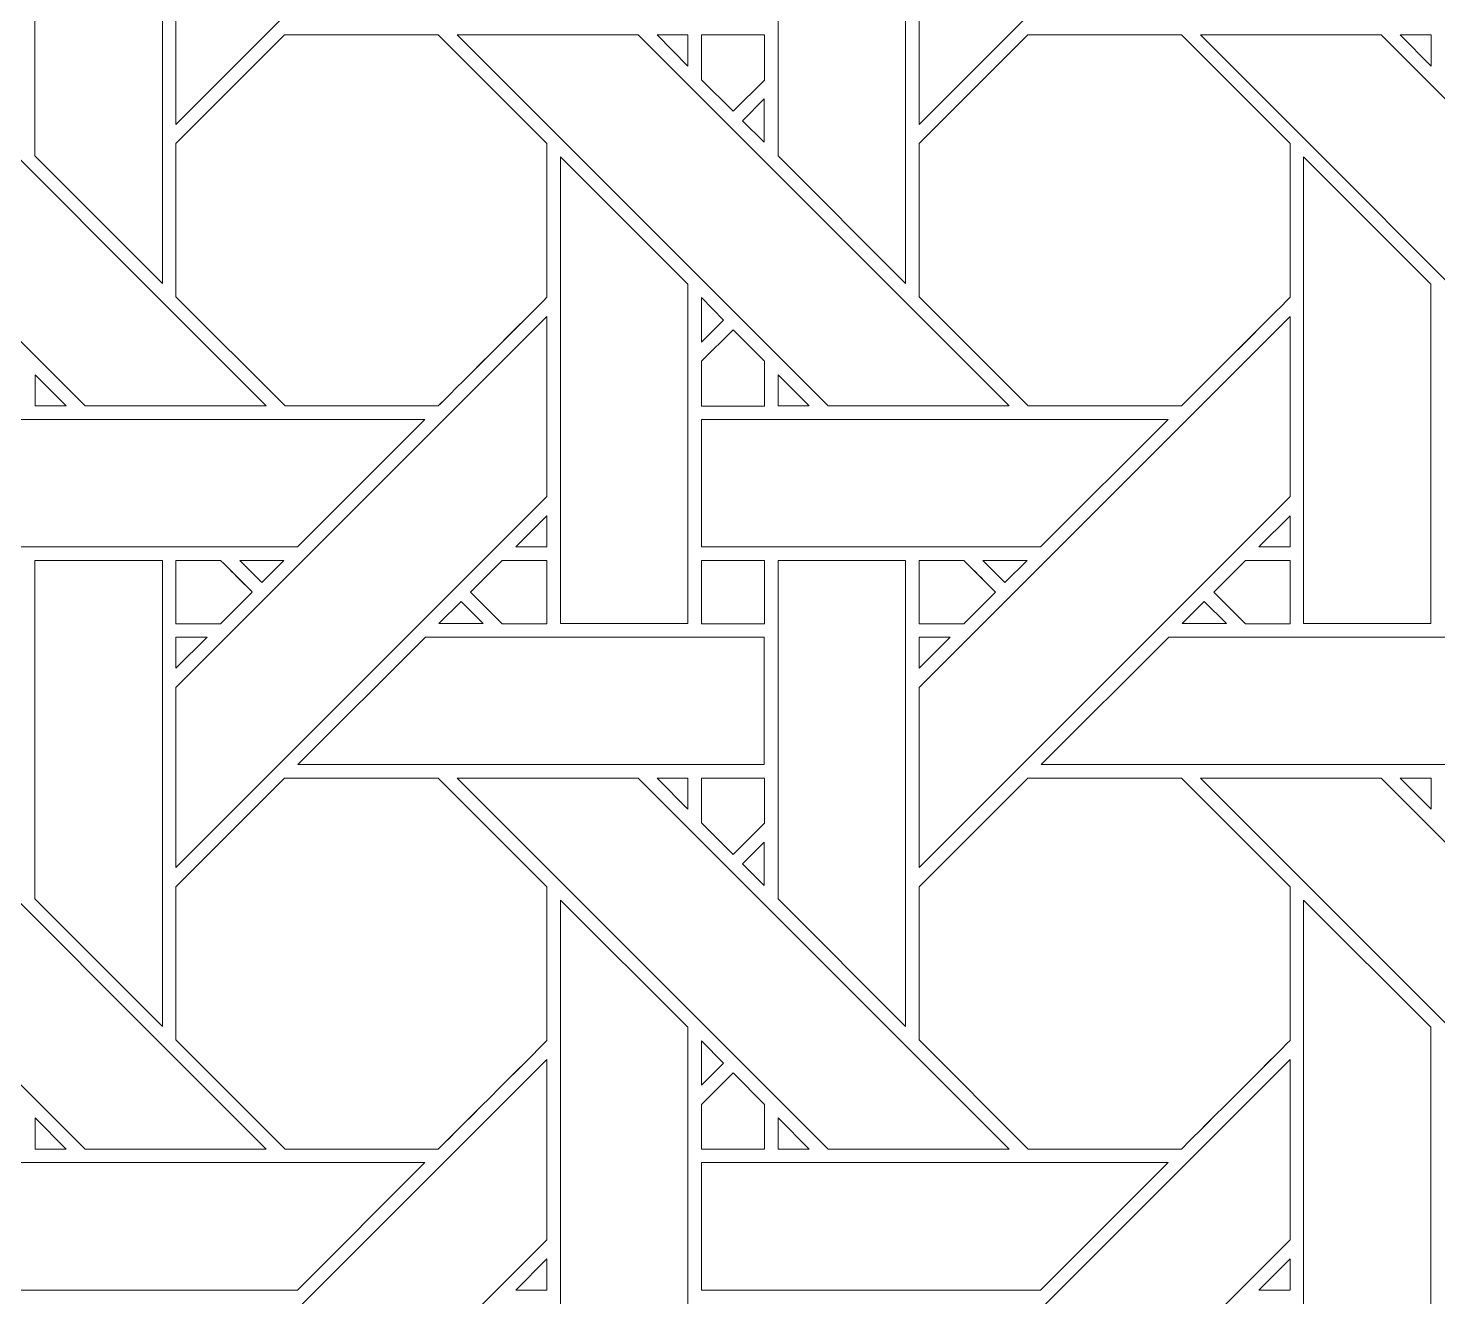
# Model space of a CAD drawing. Header units: inches. Extents: x 4.9 to 19.9, y 3.1 to 15.1.
# Drawn here: x 16.227 to 18.026, y 6.298 to 7.917 of the extents above; entities that cross this region are included whole.
import ezdxf

# ---------------------------------------------------------------- set-up
doc = ezdxf.new("R2010")
doc.units = ezdxf.units.IN
doc.header["$MEASUREMENT"] = 0
doc.layers.add('Design', color=7, linetype='Continuous', lineweight=0)

msp = doc.modelspace()

# ---------------------------------------------------------------- linework, layer by layer
at = {"layer": 'Design'}
for points, knots in [([(4.8829, 15.0948), (4.8829, 15.0948), (4.8829, 3.0948), (4.8829, 3.0948), (4.8829, 3.0948), (19.8829, 3.0948), (19.8829, 3.0948), (19.8829, 3.0948), (19.8829, 15.0948), (19.8829, 15.0948), (19.8829, 15.0948), (4.8829, 15.0948), (4.8829, 15.0948)], [0, 0, 0, 0, 1, 1, 1, 2, 2, 2, 3, 3, 3, 4, 4, 4, 4]), ([(5.4052, 14.5679), (5.4052, 14.5679), (5.4052, 3.6216), (5.4052, 3.6216), (5.4052, 3.6216), (19.3605, 3.6216), (19.3605, 3.6216), (19.3605, 3.6216), (19.3605, 14.5679), (19.3605, 14.5679), (19.3605, 14.5679), (5.4052, 14.5679), (5.4052, 14.5679)], [0, 0, 0, 0, 1, 1, 1, 2, 2, 2, 3, 3, 3, 4, 4, 4, 4]), ([(16.889, 8.2679), (16.889, 8.2679), (16.4153, 7.7943), (16.4153, 7.7943), (16.4153, 7.7943), (16.4153, 8.0244), (16.4153, 8.0244), (16.4153, 8.0244), (16.889, 8.498), (16.889, 8.498), (16.889, 8.498), (16.889, 8.2679), (16.889, 8.2679)], [0, 0, 0, 0, 1, 1, 1, 2, 2, 2, 3, 3, 3, 4, 4, 4, 4]), ([(17.8377, 8.2679), (17.8377, 8.2679), (17.364, 7.7943), (17.364, 7.7943), (17.364, 7.7943), (17.364, 8.0244), (17.364, 8.0244), (17.364, 8.0244), (17.8377, 8.498), (17.8377, 8.498), (17.8377, 8.498), (17.8377, 8.2679), (17.8377, 8.2679)], [0, 0, 0, 0, 1, 1, 1, 2, 2, 2, 3, 3, 3, 4, 4, 4, 4]), ([(16.2352, 7.7543), (16.2352, 7.7543), (16.2352, 8.1865), (16.2352, 8.1865), (16.2352, 8.1865), (16.3982, 8.1865), (16.3982, 8.1865), (16.3982, 8.1865), (16.3982, 7.5914), (16.3982, 7.5914), (16.3982, 7.5914), (16.2352, 7.7543), (16.2352, 7.7543)], [0, 0, 0, 0, 1, 1, 1, 2, 2, 2, 3, 3, 3, 4, 4, 4, 4]), ([(17.184, 7.7543), (17.184, 7.7543), (17.184, 8.1865), (17.184, 8.1865), (17.184, 8.1865), (17.3469, 8.1865), (17.3469, 8.1865), (17.3469, 8.1865), (17.3469, 7.5914), (17.3469, 7.5914), (17.3469, 7.5914), (17.184, 7.7543), (17.184, 7.7543)], [0, 0, 0, 0, 1, 1, 1, 2, 2, 2, 3, 3, 3, 4, 4, 4, 4]), ([(16.2993, 7.435), (16.2993, 7.435), (15.8257, 7.9086), (15.8257, 7.9086), (15.8257, 7.9086), (16.0567, 7.9086), (16.0567, 7.9086), (16.0567, 7.9086), (16.5303, 7.435), (16.5303, 7.435), (16.5303, 7.435), (16.2993, 7.435), (16.2993, 7.435)], [0, 0, 0, 0, 1, 1, 1, 2, 2, 2, 3, 3, 3, 4, 4, 4, 4]), ([(16.554, 7.9086), (16.554, 7.9086), (16.7502, 7.9086), (16.7502, 7.9086), (16.7502, 7.9086), (16.889, 7.7699), (16.889, 7.7699), (16.889, 7.7699), (16.889, 7.5737), (16.889, 7.5737), (16.8712, 7.5557), (16.7593, 7.444), (16.7503, 7.435), (16.7503, 7.435), (16.5546, 7.435), (16.5546, 7.435), (16.5546, 7.435), (16.4153, 7.5742), (16.4153, 7.5742), (16.4153, 7.5742), (16.4153, 7.7699), (16.4153, 7.7699), (16.4153, 7.7699), (16.554, 7.9086), (16.554, 7.9086)], [0, 0, 0, 0, 1, 1, 1, 2, 2, 2, 3, 3, 3, 4, 4, 4, 5, 5, 5, 6, 6, 6, 7, 7, 7, 8, 8, 8, 8]), ([(16.889, 7.5737), (16.8711, 7.5556), (16.7592, 7.4439), (16.7503, 7.435), (16.7503, 7.435), (16.5546, 7.435), (16.5546, 7.435), (16.5546, 7.435), (16.4153, 7.5742), (16.4153, 7.5742), (16.4153, 7.5742), (16.4153, 7.7699), (16.4153, 7.7699), (16.4153, 7.7699), (16.554, 7.9086), (16.554, 7.9086), (16.554, 7.9086), (16.7502, 7.9086), (16.7502, 7.9086), (16.7502, 7.9086), (16.889, 7.7699), (16.889, 7.7699), (16.889, 7.7699), (16.889, 7.5737), (16.889, 7.5737)], [0, 0, 0, 0, 1, 1, 1, 2, 2, 2, 3, 3, 3, 4, 4, 4, 5, 5, 5, 6, 6, 6, 7, 7, 7, 8, 8, 8, 8]), ([(17.248, 7.435), (17.248, 7.435), (16.7745, 7.9086), (16.7745, 7.9086), (16.7745, 7.9086), (17.0054, 7.9086), (17.0054, 7.9086), (17.0054, 7.9086), (17.479, 7.435), (17.479, 7.435), (17.479, 7.435), (17.248, 7.435), (17.248, 7.435)], [0, 0, 0, 0, 1, 1, 1, 2, 2, 2, 3, 3, 3, 4, 4, 4, 4]), ([(17.069, 7.9086), (17.069, 7.9086), (17.069, 7.8688), (17.069, 7.8688), (17.069, 7.8688), (17.0295, 7.9086), (17.0295, 7.9086), (17.0295, 7.9086), (17.069, 7.9086), (17.069, 7.9086)], [0, 0, 0, 0, 1, 1, 1, 2, 2, 2, 3, 3, 3, 3]), ([(17.1665, 7.9086), (17.1665, 7.9086), (17.1665, 7.851), (17.1665, 7.851), (17.1665, 7.851), (17.1265, 7.8111), (17.1265, 7.8111), (17.1265, 7.8111), (17.0862, 7.8514), (17.0862, 7.8514), (17.0862, 7.8514), (17.0862, 7.9086), (17.0862, 7.9086), (17.0862, 7.9086), (17.1665, 7.9086), (17.1665, 7.9086)], [0, 0, 0, 0, 1, 1, 1, 2, 2, 2, 3, 3, 3, 4, 4, 4, 5, 5, 5, 5]), ([(17.1265, 7.8111), (17.1265, 7.8111), (17.0862, 7.8514), (17.0862, 7.8514), (17.0862, 7.8514), (17.0862, 7.9086), (17.0862, 7.9086), (17.0862, 7.9086), (17.1665, 7.9086), (17.1665, 7.9086), (17.1665, 7.9086), (17.1665, 7.851), (17.1665, 7.851), (17.1665, 7.851), (17.1265, 7.8111), (17.1265, 7.8111)], [0, 0, 0, 0, 1, 1, 1, 2, 2, 2, 3, 3, 3, 4, 4, 4, 5, 5, 5, 5]), ([(17.5028, 7.9086), (17.5028, 7.9086), (17.699, 7.9086), (17.699, 7.9086), (17.699, 7.9086), (17.8377, 7.7699), (17.8377, 7.7699), (17.8377, 7.7699), (17.8377, 7.5737), (17.8377, 7.5737), (17.8199, 7.5557), (17.708, 7.444), (17.699, 7.435), (17.699, 7.435), (17.5033, 7.435), (17.5033, 7.435), (17.5033, 7.435), (17.3641, 7.5742), (17.3641, 7.5742), (17.3641, 7.5742), (17.3641, 7.7699), (17.3641, 7.7699), (17.3641, 7.7699), (17.5028, 7.9086), (17.5028, 7.9086)], [0, 0, 0, 0, 1, 1, 1, 2, 2, 2, 3, 3, 3, 4, 4, 4, 5, 5, 5, 6, 6, 6, 7, 7, 7, 8, 8, 8, 8]), ([(17.8377, 7.5737), (17.8198, 7.5556), (17.7079, 7.4439), (17.699, 7.435), (17.699, 7.435), (17.5033, 7.435), (17.5033, 7.435), (17.5033, 7.435), (17.3641, 7.5742), (17.3641, 7.5742), (17.3641, 7.5742), (17.3641, 7.7699), (17.3641, 7.7699), (17.3641, 7.7699), (17.5028, 7.9086), (17.5028, 7.9086), (17.5028, 7.9086), (17.699, 7.9086), (17.699, 7.9086), (17.699, 7.9086), (17.8377, 7.7699), (17.8377, 7.7699), (17.8377, 7.7699), (17.8377, 7.5737), (17.8377, 7.5737)], [0, 0, 0, 0, 1, 1, 1, 2, 2, 2, 3, 3, 3, 4, 4, 4, 5, 5, 5, 6, 6, 6, 7, 7, 7, 8, 8, 8, 8]), ([(18.1967, 7.435), (18.1967, 7.435), (17.7232, 7.9086), (17.7232, 7.9086), (17.7232, 7.9086), (17.9541, 7.9086), (17.9541, 7.9086), (17.9541, 7.9086), (18.4278, 7.435), (18.4278, 7.435), (18.4278, 7.435), (18.1967, 7.435), (18.1967, 7.435)], [0, 0, 0, 0, 1, 1, 1, 2, 2, 2, 3, 3, 3, 4, 4, 4, 4]), ([(18.0177, 7.9086), (18.0177, 7.9086), (18.0177, 7.8688), (18.0177, 7.8688), (18.0177, 7.8688), (17.9783, 7.9086), (17.9783, 7.9086), (17.9783, 7.9086), (18.0177, 7.9086), (18.0177, 7.9086)], [0, 0, 0, 0, 1, 1, 1, 2, 2, 2, 3, 3, 3, 3]), ([(17.1664, 7.8268), (17.1664, 7.8268), (17.1664, 7.7716), (17.1664, 7.7716), (17.1664, 7.7716), (17.1387, 7.799), (17.1387, 7.799), (17.1387, 7.799), (17.1664, 7.8268), (17.1664, 7.8268)], [0, 0, 0, 0, 1, 1, 1, 2, 2, 2, 3, 3, 3, 3]), ([(16.9061, 7.157), (16.9061, 7.157), (16.9061, 7.7528), (16.9061, 7.7528), (16.9061, 7.7528), (17.0689, 7.5906), (17.0689, 7.5906), (17.0689, 7.5906), (17.0689, 7.157), (17.0689, 7.157), (17.0689, 7.157), (16.9061, 7.157), (16.9061, 7.157)], [0, 0, 0, 0, 1, 1, 1, 2, 2, 2, 3, 3, 3, 4, 4, 4, 4]), ([(17.8548, 7.157), (17.8548, 7.157), (17.8548, 7.7528), (17.8548, 7.7528), (17.8548, 7.7528), (18.0176, 7.5906), (18.0176, 7.5906), (18.0176, 7.5906), (18.0176, 7.157), (18.0176, 7.157), (18.0176, 7.157), (17.8548, 7.157), (17.8548, 7.157)], [0, 0, 0, 0, 1, 1, 1, 2, 2, 2, 3, 3, 3, 4, 4, 4, 4]), ([(17.0862, 7.5164), (17.0862, 7.5164), (17.0862, 7.5732), (17.0862, 7.5732), (17.0862, 7.5732), (17.1144, 7.5446), (17.1144, 7.5446), (17.1144, 7.5446), (17.0862, 7.5164), (17.0862, 7.5164)], [0, 0, 0, 0, 1, 1, 1, 2, 2, 2, 3, 3, 3, 3]), ([(16.889, 7.3192), (16.889, 7.3192), (16.4153, 6.8455), (16.4153, 6.8455), (16.4153, 6.8455), (16.4153, 7.0756), (16.4153, 7.0756), (16.4153, 7.0756), (16.889, 7.5492), (16.889, 7.5492), (16.889, 7.5492), (16.889, 7.3192), (16.889, 7.3192)], [0, 0, 0, 0, 1, 1, 1, 2, 2, 2, 3, 3, 3, 4, 4, 4, 4]), ([(17.8377, 7.3192), (17.8377, 7.3192), (17.364, 6.8455), (17.364, 6.8455), (17.364, 6.8455), (17.364, 7.0756), (17.364, 7.0756), (17.364, 7.0756), (17.8377, 7.5492), (17.8377, 7.5492), (17.8377, 7.5492), (17.8377, 7.3192), (17.8377, 7.3192)], [0, 0, 0, 0, 1, 1, 1, 2, 2, 2, 3, 3, 3, 4, 4, 4, 4]), ([(17.0862, 7.4347), (17.0862, 7.4347), (17.0862, 7.492), (17.0862, 7.492), (17.0862, 7.492), (17.1265, 7.5323), (17.1265, 7.5323), (17.1265, 7.5323), (17.1669, 7.492), (17.1669, 7.492), (17.1669, 7.492), (17.1669, 7.4347), (17.1669, 7.4347), (17.1669, 7.4347), (17.0862, 7.4347), (17.0862, 7.4347)], [0, 0, 0, 0, 1, 1, 1, 2, 2, 2, 3, 3, 3, 4, 4, 4, 5, 5, 5, 5]), ([(17.1265, 7.5323), (17.1265, 7.5323), (17.1669, 7.492), (17.1669, 7.492), (17.1669, 7.492), (17.1669, 7.4347), (17.1669, 7.4347), (17.1669, 7.4347), (17.0862, 7.4347), (17.0862, 7.4347), (17.0862, 7.4347), (17.0862, 7.492), (17.0862, 7.492), (17.0862, 7.492), (17.1265, 7.5323), (17.1265, 7.5323)], [0, 0, 0, 0, 1, 1, 1, 2, 2, 2, 3, 3, 3, 4, 4, 4, 5, 5, 5, 5]), ([(16.2354, 7.4349), (16.2354, 7.4349), (16.2354, 7.4747), (16.2354, 7.4747), (16.2354, 7.4747), (16.2751, 7.4349), (16.2751, 7.4349), (16.2751, 7.4349), (16.2354, 7.4349), (16.2354, 7.4349)], [0, 0, 0, 0, 1, 1, 1, 2, 2, 2, 3, 3, 3, 3]), ([(17.1841, 7.4349), (17.1841, 7.4349), (17.1841, 7.4747), (17.1841, 7.4747), (17.1841, 7.4747), (17.2238, 7.4349), (17.2238, 7.4349), (17.2238, 7.4349), (17.1841, 7.4349), (17.1841, 7.4349)], [0, 0, 0, 0, 1, 1, 1, 2, 2, 2, 3, 3, 3, 3]), ([(16.5704, 7.255), (16.5704, 7.255), (16.1375, 7.255), (16.1375, 7.255), (16.1375, 7.255), (16.1375, 7.4177), (16.1375, 7.4177), (16.1375, 7.4177), (16.7332, 7.4177), (16.7332, 7.4177), (16.7332, 7.4177), (16.5704, 7.255), (16.5704, 7.255)], [0, 0, 0, 0, 1, 1, 1, 2, 2, 2, 3, 3, 3, 4, 4, 4, 4]), ([(17.5191, 7.255), (17.5191, 7.255), (17.0862, 7.255), (17.0862, 7.255), (17.0862, 7.255), (17.0862, 7.4177), (17.0862, 7.4177), (17.0862, 7.4177), (17.6819, 7.4177), (17.6819, 7.4177), (17.6819, 7.4177), (17.5191, 7.255), (17.5191, 7.255)], [0, 0, 0, 0, 1, 1, 1, 2, 2, 2, 3, 3, 3, 4, 4, 4, 4]), ([(16.889, 7.2948), (16.889, 7.2948), (16.889, 7.255), (16.889, 7.255), (16.889, 7.255), (16.8492, 7.255), (16.8492, 7.255), (16.8492, 7.255), (16.889, 7.2948), (16.889, 7.2948)], [0, 0, 0, 0, 1, 1, 1, 2, 2, 2, 3, 3, 3, 3]), ([(17.8377, 7.2948), (17.8377, 7.2948), (17.8377, 7.255), (17.8377, 7.255), (17.8377, 7.255), (17.7979, 7.255), (17.7979, 7.255), (17.7979, 7.255), (17.8377, 7.2948), (17.8377, 7.2948)], [0, 0, 0, 0, 1, 1, 1, 2, 2, 2, 3, 3, 3, 3]), ([(16.2352, 6.8055), (16.2352, 6.8055), (16.2352, 7.2377), (16.2352, 7.2377), (16.2352, 7.2377), (16.3982, 7.2377), (16.3982, 7.2377), (16.3982, 7.2377), (16.3982, 6.6426), (16.3982, 6.6426), (16.3982, 6.6426), (16.2352, 6.8055), (16.2352, 6.8055)], [0, 0, 0, 0, 1, 1, 1, 2, 2, 2, 3, 3, 3, 4, 4, 4, 4]), ([(16.4724, 7.2377), (16.4775, 7.2326), (16.5083, 7.2018), (16.5127, 7.1974), (16.5127, 7.1974), (16.4723, 7.1569), (16.4723, 7.1569), (16.4723, 7.1569), (16.4153, 7.1569), (16.4153, 7.1569), (16.4153, 7.1569), (16.4153, 7.2377), (16.4153, 7.2377), (16.4153, 7.2377), (16.4724, 7.2377), (16.4724, 7.2377)], [0, 0, 0, 0, 1, 1, 1, 2, 2, 2, 3, 3, 3, 4, 4, 4, 5, 5, 5, 5]), ([(16.5127, 7.1974), (16.5127, 7.1974), (16.4723, 7.1569), (16.4723, 7.1569), (16.4723, 7.1569), (16.4153, 7.1569), (16.4153, 7.1569), (16.4153, 7.1569), (16.4153, 7.2377), (16.4153, 7.2377), (16.4153, 7.2377), (16.4724, 7.2377), (16.4724, 7.2377), (16.4777, 7.2324), (16.5085, 7.2016), (16.5127, 7.1974)], [0, 0, 0, 0, 1, 1, 1, 2, 2, 2, 3, 3, 3, 4, 4, 4, 5, 5, 5, 5]), ([(16.4967, 7.2377), (16.4967, 7.2377), (16.5532, 7.2377), (16.5532, 7.2377), (16.5532, 7.2377), (16.5249, 7.2096), (16.5249, 7.2096), (16.5249, 7.2096), (16.4967, 7.2377), (16.4967, 7.2377)], [0, 0, 0, 0, 1, 1, 1, 2, 2, 2, 3, 3, 3, 3]), ([(16.889, 7.2377), (16.889, 7.2377), (16.889, 7.1569), (16.889, 7.1569), (16.889, 7.1569), (16.8319, 7.1569), (16.8319, 7.1569), (16.8319, 7.1569), (16.7915, 7.1973), (16.7915, 7.1973), (16.7915, 7.1973), (16.832, 7.2377), (16.832, 7.2377), (16.832, 7.2377), (16.889, 7.2377), (16.889, 7.2377)], [0, 0, 0, 0, 1, 1, 1, 2, 2, 2, 3, 3, 3, 4, 4, 4, 5, 5, 5, 5]), ([(16.889, 7.1569), (16.889, 7.1569), (16.8319, 7.1569), (16.8319, 7.1569), (16.8319, 7.1569), (16.7915, 7.1973), (16.7915, 7.1973), (16.7915, 7.1973), (16.832, 7.2377), (16.832, 7.2377), (16.832, 7.2377), (16.889, 7.2377), (16.889, 7.2377), (16.889, 7.2377), (16.889, 7.1569), (16.889, 7.1569)], [0, 0, 0, 0, 1, 1, 1, 2, 2, 2, 3, 3, 3, 4, 4, 4, 5, 5, 5, 5]), ([(17.1665, 7.1569), (17.1665, 7.1569), (17.0862, 7.1569), (17.0862, 7.1569), (17.0862, 7.1569), (17.0862, 7.2377), (17.0862, 7.2377), (17.0862, 7.2377), (17.1665, 7.2377), (17.1665, 7.2377), (17.1665, 7.2377), (17.1665, 7.1569), (17.1665, 7.1569)], [0, 0, 0, 0, 1, 1, 1, 2, 2, 2, 3, 3, 3, 4, 4, 4, 4]), ([(17.0862, 7.1569), (17.0862, 7.1569), (17.0862, 7.2377), (17.0862, 7.2377), (17.0862, 7.2377), (17.1665, 7.2377), (17.1665, 7.2377), (17.1665, 7.2377), (17.1665, 7.1569), (17.1665, 7.1569), (17.1665, 7.1569), (17.0862, 7.1569), (17.0862, 7.1569)], [0, 0, 0, 0, 1, 1, 1, 2, 2, 2, 3, 3, 3, 4, 4, 4, 4]), ([(17.184, 6.8055), (17.184, 6.8055), (17.184, 7.2377), (17.184, 7.2377), (17.184, 7.2377), (17.3469, 7.2377), (17.3469, 7.2377), (17.3469, 7.2377), (17.3469, 6.6426), (17.3469, 6.6426), (17.3469, 6.6426), (17.184, 6.8055), (17.184, 6.8055)], [0, 0, 0, 0, 1, 1, 1, 2, 2, 2, 3, 3, 3, 4, 4, 4, 4]), ([(17.4211, 7.2377), (17.4263, 7.2326), (17.457, 7.2018), (17.4615, 7.1974), (17.4615, 7.1974), (17.421, 7.1569), (17.421, 7.1569), (17.421, 7.1569), (17.3641, 7.1569), (17.3641, 7.1569), (17.3641, 7.1569), (17.3641, 7.2377), (17.3641, 7.2377), (17.3641, 7.2377), (17.4211, 7.2377), (17.4211, 7.2377)], [0, 0, 0, 0, 1, 1, 1, 2, 2, 2, 3, 3, 3, 4, 4, 4, 5, 5, 5, 5]), ([(17.4468, 7.2121), (17.4468, 7.2121), (17.4615, 7.1974), (17.4615, 7.1974), (17.4615, 7.1974), (17.421, 7.1569), (17.421, 7.1569), (17.421, 7.1569), (17.3641, 7.1569), (17.3641, 7.1569), (17.3641, 7.1569), (17.3641, 7.2377), (17.3641, 7.2377), (17.3641, 7.2377), (17.4211, 7.2377), (17.4211, 7.2377), (17.4267, 7.2322), (17.4371, 7.2217), (17.4468, 7.2121)], [0, 0, 0, 0, 1, 1, 1, 2, 2, 2, 3, 3, 3, 4, 4, 4, 5, 5, 5, 6, 6, 6, 6]), ([(17.4455, 7.2377), (17.4455, 7.2377), (17.5019, 7.2377), (17.5019, 7.2377), (17.5019, 7.2377), (17.4736, 7.2096), (17.4736, 7.2096), (17.4736, 7.2096), (17.4455, 7.2377), (17.4455, 7.2377)], [0, 0, 0, 0, 1, 1, 1, 2, 2, 2, 3, 3, 3, 3]), ([(17.8377, 7.2377), (17.8377, 7.2377), (17.8377, 7.1569), (17.8377, 7.1569), (17.8377, 7.1569), (17.7806, 7.1569), (17.7806, 7.1569), (17.7806, 7.1569), (17.7403, 7.1973), (17.7403, 7.1973), (17.7403, 7.1973), (17.7807, 7.2377), (17.7807, 7.2377), (17.7807, 7.2377), (17.8377, 7.2377), (17.8377, 7.2377)], [0, 0, 0, 0, 1, 1, 1, 2, 2, 2, 3, 3, 3, 4, 4, 4, 5, 5, 5, 5]), ([(17.8377, 7.1569), (17.8377, 7.1569), (17.7806, 7.1569), (17.7806, 7.1569), (17.7806, 7.1569), (17.7403, 7.1973), (17.7403, 7.1973), (17.7403, 7.1973), (17.7807, 7.2377), (17.7807, 7.2377), (17.7807, 7.2377), (17.8377, 7.2377), (17.8377, 7.2377), (17.8377, 7.2377), (17.8377, 7.1569), (17.8377, 7.1569)], [0, 0, 0, 0, 1, 1, 1, 2, 2, 2, 3, 3, 3, 4, 4, 4, 5, 5, 5, 5]), ([(16.7794, 7.1852), (16.7794, 7.1852), (16.8076, 7.157), (16.8076, 7.157), (16.8076, 7.157), (16.7511, 7.157), (16.7511, 7.157), (16.7511, 7.157), (16.7794, 7.1852), (16.7794, 7.1852)], [0, 0, 0, 0, 1, 1, 1, 2, 2, 2, 3, 3, 3, 3]), ([(17.7281, 7.1852), (17.7281, 7.1852), (17.7564, 7.157), (17.7564, 7.157), (17.7564, 7.157), (17.6999, 7.157), (17.6999, 7.157), (17.6999, 7.157), (17.7281, 7.1852), (17.7281, 7.1852)], [0, 0, 0, 0, 1, 1, 1, 2, 2, 2, 3, 3, 3, 3]), ([(16.4551, 7.1398), (16.4551, 7.1398), (16.4153, 7.1), (16.4153, 7.1), (16.4153, 7.1), (16.4153, 7.1398), (16.4153, 7.1398), (16.4153, 7.1398), (16.4551, 7.1398), (16.4551, 7.1398)], [0, 0, 0, 0, 1, 1, 1, 2, 2, 2, 3, 3, 3, 3]), ([(17.1664, 7.1398), (17.1664, 7.1398), (17.1664, 6.977), (17.1664, 6.977), (17.1664, 6.977), (16.5711, 6.977), (16.5711, 6.977), (16.5711, 6.977), (16.734, 7.1398), (16.734, 7.1398), (16.734, 7.1398), (17.1664, 7.1398), (17.1664, 7.1398)], [0, 0, 0, 0, 1, 1, 1, 2, 2, 2, 3, 3, 3, 4, 4, 4, 4]), ([(17.4039, 7.1398), (17.4039, 7.1398), (17.364, 7.1), (17.364, 7.1), (17.364, 7.1), (17.364, 7.1398), (17.364, 7.1398), (17.364, 7.1398), (17.4039, 7.1398), (17.4039, 7.1398)], [0, 0, 0, 0, 1, 1, 1, 2, 2, 2, 3, 3, 3, 3]), ([(18.1152, 7.1398), (18.1152, 7.1398), (18.1152, 6.977), (18.1152, 6.977), (18.1152, 6.977), (17.5199, 6.977), (17.5199, 6.977), (17.5199, 6.977), (17.6827, 7.1398), (17.6827, 7.1398), (17.6827, 7.1398), (18.1152, 7.1398), (18.1152, 7.1398)], [0, 0, 0, 0, 1, 1, 1, 2, 2, 2, 3, 3, 3, 4, 4, 4, 4]), ([(15.8257, 6.9599), (15.8257, 6.9599), (16.0567, 6.9599), (16.0567, 6.9599), (16.0567, 6.9599), (16.5303, 6.4862), (16.5303, 6.4862), (16.5303, 6.4862), (16.2993, 6.4862), (16.2993, 6.4862), (16.2993, 6.4862), (15.8257, 6.9599), (15.8257, 6.9599)], [0, 0, 0, 0, 1, 1, 1, 2, 2, 2, 3, 3, 3, 4, 4, 4, 4]), ([(16.554, 6.9598), (16.554, 6.9598), (16.7502, 6.9598), (16.7502, 6.9598), (16.7502, 6.9598), (16.889, 6.8211), (16.889, 6.8211), (16.889, 6.8211), (16.889, 6.6249), (16.889, 6.6249), (16.8712, 6.607), (16.7593, 6.4952), (16.7503, 6.4862), (16.7503, 6.4862), (16.5546, 6.4862), (16.5546, 6.4862), (16.5546, 6.4862), (16.4153, 6.6255), (16.4153, 6.6255), (16.4153, 6.6255), (16.4153, 6.8211), (16.4153, 6.8211), (16.4153, 6.8211), (16.554, 6.9598), (16.554, 6.9598)], [0, 0, 0, 0, 1, 1, 1, 2, 2, 2, 3, 3, 3, 4, 4, 4, 5, 5, 5, 6, 6, 6, 7, 7, 7, 8, 8, 8, 8]), ([(16.889, 6.6249), (16.8711, 6.6069), (16.7592, 6.4952), (16.7503, 6.4862), (16.7503, 6.4862), (16.5546, 6.4862), (16.5546, 6.4862), (16.5546, 6.4862), (16.4153, 6.6255), (16.4153, 6.6255), (16.4153, 6.6255), (16.4153, 6.8211), (16.4153, 6.8211), (16.4153, 6.8211), (16.554, 6.9598), (16.554, 6.9598), (16.554, 6.9598), (16.7502, 6.9598), (16.7502, 6.9598), (16.7502, 6.9598), (16.889, 6.8211), (16.889, 6.8211), (16.889, 6.8211), (16.889, 6.6249), (16.889, 6.6249)], [0, 0, 0, 0, 1, 1, 1, 2, 2, 2, 3, 3, 3, 4, 4, 4, 5, 5, 5, 6, 6, 6, 7, 7, 7, 8, 8, 8, 8]), ([(17.248, 6.4862), (17.248, 6.4862), (16.7745, 6.9599), (16.7745, 6.9599), (16.7745, 6.9599), (17.0054, 6.9599), (17.0054, 6.9599), (17.0054, 6.9599), (17.479, 6.4862), (17.479, 6.4862), (17.479, 6.4862), (17.248, 6.4862), (17.248, 6.4862)], [0, 0, 0, 0, 1, 1, 1, 2, 2, 2, 3, 3, 3, 4, 4, 4, 4]), ([(17.069, 6.9599), (17.069, 6.9599), (17.069, 6.92), (17.069, 6.92), (17.069, 6.92), (17.0295, 6.9599), (17.0295, 6.9599), (17.0295, 6.9599), (17.069, 6.9599), (17.069, 6.9599)], [0, 0, 0, 0, 1, 1, 1, 2, 2, 2, 3, 3, 3, 3]), ([(17.1665, 6.9599), (17.1665, 6.9599), (17.1665, 6.9023), (17.1665, 6.9023), (17.1665, 6.9023), (17.1265, 6.8623), (17.1265, 6.8623), (17.1265, 6.8623), (17.0862, 6.9027), (17.0862, 6.9027), (17.0862, 6.9027), (17.0862, 6.9599), (17.0862, 6.9599), (17.0862, 6.9599), (17.1665, 6.9599), (17.1665, 6.9599)], [0, 0, 0, 0, 1, 1, 1, 2, 2, 2, 3, 3, 3, 4, 4, 4, 5, 5, 5, 5]), ([(17.1265, 6.8623), (17.1265, 6.8623), (17.0862, 6.9027), (17.0862, 6.9027), (17.0862, 6.9027), (17.0862, 6.9599), (17.0862, 6.9599), (17.0862, 6.9599), (17.1665, 6.9599), (17.1665, 6.9599), (17.1665, 6.9599), (17.1665, 6.9023), (17.1665, 6.9023), (17.1665, 6.9023), (17.1265, 6.8623), (17.1265, 6.8623)], [0, 0, 0, 0, 1, 1, 1, 2, 2, 2, 3, 3, 3, 4, 4, 4, 5, 5, 5, 5]), ([(17.5028, 6.9598), (17.5028, 6.9598), (17.699, 6.9598), (17.699, 6.9598), (17.699, 6.9598), (17.8377, 6.8211), (17.8377, 6.8211), (17.8377, 6.8211), (17.8377, 6.6249), (17.8377, 6.6249), (17.8199, 6.607), (17.708, 6.4952), (17.699, 6.4862), (17.699, 6.4862), (17.5033, 6.4862), (17.5033, 6.4862), (17.5033, 6.4862), (17.3641, 6.6255), (17.3641, 6.6255), (17.3641, 6.6255), (17.3641, 6.8211), (17.3641, 6.8211), (17.3641, 6.8211), (17.5028, 6.9598), (17.5028, 6.9598)], [0, 0, 0, 0, 1, 1, 1, 2, 2, 2, 3, 3, 3, 4, 4, 4, 5, 5, 5, 6, 6, 6, 7, 7, 7, 8, 8, 8, 8]), ([(17.8377, 6.6249), (17.82, 6.6071), (17.7081, 6.4953), (17.699, 6.4862), (17.699, 6.4862), (17.5033, 6.4862), (17.5033, 6.4862), (17.5033, 6.4862), (17.3641, 6.6255), (17.3641, 6.6255), (17.3641, 6.6255), (17.3641, 6.8211), (17.3641, 6.8211), (17.3641, 6.8211), (17.5028, 6.9598), (17.5028, 6.9598), (17.5028, 6.9598), (17.699, 6.9598), (17.699, 6.9598), (17.699, 6.9598), (17.8377, 6.8211), (17.8377, 6.8211), (17.8377, 6.8211), (17.8377, 6.6249), (17.8377, 6.6249)], [0, 0, 0, 0, 1, 1, 1, 2, 2, 2, 3, 3, 3, 4, 4, 4, 5, 5, 5, 6, 6, 6, 7, 7, 7, 8, 8, 8, 8]), ([(18.1968, 6.4862), (18.1968, 6.4862), (17.7232, 6.9599), (17.7232, 6.9599), (17.7232, 6.9599), (17.9541, 6.9599), (17.9541, 6.9599), (17.9541, 6.9599), (18.4278, 6.4862), (18.4278, 6.4862), (18.4278, 6.4862), (18.1968, 6.4862), (18.1968, 6.4862)], [0, 0, 0, 0, 1, 1, 1, 2, 2, 2, 3, 3, 3, 4, 4, 4, 4]), ([(18.0177, 6.9599), (18.0177, 6.9599), (18.0177, 6.92), (18.0177, 6.92), (18.0177, 6.92), (17.9783, 6.9599), (17.9783, 6.9599), (17.9783, 6.9599), (18.0177, 6.9599), (18.0177, 6.9599)], [0, 0, 0, 0, 1, 1, 1, 2, 2, 2, 3, 3, 3, 3]), ([(17.1664, 6.878), (17.1664, 6.878), (17.1664, 6.8229), (17.1664, 6.8229), (17.1664, 6.8229), (17.1387, 6.8503), (17.1387, 6.8503), (17.1387, 6.8503), (17.1664, 6.878), (17.1664, 6.878)], [0, 0, 0, 0, 1, 1, 1, 2, 2, 2, 3, 3, 3, 3]), ([(16.9061, 6.2082), (16.9061, 6.2082), (16.9061, 6.8041), (16.9061, 6.8041), (16.9061, 6.8041), (17.0689, 6.6419), (17.0689, 6.6419), (17.0689, 6.6419), (17.0689, 6.2082), (17.0689, 6.2082), (17.0689, 6.2082), (16.9061, 6.2082), (16.9061, 6.2082)], [0, 0, 0, 0, 1, 1, 1, 2, 2, 2, 3, 3, 3, 4, 4, 4, 4]), ([(17.8548, 6.2082), (17.8548, 6.2082), (17.8548, 6.8041), (17.8548, 6.8041), (17.8548, 6.8041), (18.0176, 6.6419), (18.0176, 6.6419), (18.0176, 6.6419), (18.0176, 6.2082), (18.0176, 6.2082), (18.0176, 6.2082), (17.8548, 6.2082), (17.8548, 6.2082)], [0, 0, 0, 0, 1, 1, 1, 2, 2, 2, 3, 3, 3, 4, 4, 4, 4]), ([(17.0862, 6.5677), (17.0862, 6.5677), (17.0862, 6.6244), (17.0862, 6.6244), (17.0862, 6.6244), (17.1144, 6.5958), (17.1144, 6.5958), (17.1144, 6.5958), (17.0862, 6.5677), (17.0862, 6.5677)], [0, 0, 0, 0, 1, 1, 1, 2, 2, 2, 3, 3, 3, 3]), ([(16.4153, 6.1269), (16.4153, 6.1269), (16.889, 6.6005), (16.889, 6.6005), (16.889, 6.6005), (16.889, 6.3705), (16.889, 6.3705), (16.889, 6.3705), (16.4153, 5.8968), (16.4153, 5.8968), (16.4153, 5.8968), (16.4153, 6.1269), (16.4153, 6.1269)], [0, 0, 0, 0, 1, 1, 1, 2, 2, 2, 3, 3, 3, 4, 4, 4, 4]), ([(17.8377, 6.3705), (17.8377, 6.3705), (17.364, 5.8968), (17.364, 5.8968), (17.364, 5.8968), (17.364, 6.1269), (17.364, 6.1269), (17.364, 6.1269), (17.8377, 6.6005), (17.8377, 6.6005), (17.8377, 6.6005), (17.8377, 6.3705), (17.8377, 6.3705)], [0, 0, 0, 0, 1, 1, 1, 2, 2, 2, 3, 3, 3, 4, 4, 4, 4]), ([(17.0862, 6.486), (17.0862, 6.486), (17.0862, 6.5433), (17.0862, 6.5433), (17.0862, 6.5433), (17.1265, 6.5836), (17.1265, 6.5836), (17.1265, 6.5836), (17.1669, 6.5433), (17.1669, 6.5433), (17.1669, 6.5433), (17.1669, 6.486), (17.1669, 6.486), (17.1669, 6.486), (17.0862, 6.486), (17.0862, 6.486)], [0, 0, 0, 0, 1, 1, 1, 2, 2, 2, 3, 3, 3, 4, 4, 4, 5, 5, 5, 5]), ([(17.1265, 6.5836), (17.1265, 6.5836), (17.1669, 6.5433), (17.1669, 6.5433), (17.1669, 6.5433), (17.1669, 6.486), (17.1669, 6.486), (17.1669, 6.486), (17.0862, 6.486), (17.0862, 6.486), (17.0862, 6.486), (17.0862, 6.5433), (17.0862, 6.5433), (17.0862, 6.5433), (17.1265, 6.5836), (17.1265, 6.5836)], [0, 0, 0, 0, 1, 1, 1, 2, 2, 2, 3, 3, 3, 4, 4, 4, 5, 5, 5, 5]), ([(16.2751, 6.4862), (16.2751, 6.4862), (16.2354, 6.4862), (16.2354, 6.4862), (16.2354, 6.4862), (16.2354, 6.526), (16.2354, 6.526), (16.2354, 6.526), (16.2751, 6.4862), (16.2751, 6.4862)], [0, 0, 0, 0, 1, 1, 1, 2, 2, 2, 3, 3, 3, 3]), ([(17.1841, 6.4862), (17.1841, 6.4862), (17.1841, 6.526), (17.1841, 6.526), (17.1841, 6.526), (17.2238, 6.4862), (17.2238, 6.4862), (17.2238, 6.4862), (17.1841, 6.4862), (17.1841, 6.4862)], [0, 0, 0, 0, 1, 1, 1, 2, 2, 2, 3, 3, 3, 3]), ([(16.1375, 6.3063), (16.1375, 6.3063), (16.1375, 6.469), (16.1375, 6.469), (16.1375, 6.469), (16.7332, 6.469), (16.7332, 6.469), (16.7332, 6.469), (16.5704, 6.3063), (16.5704, 6.3063), (16.5704, 6.3063), (16.1375, 6.3063), (16.1375, 6.3063)], [0, 0, 0, 0, 1, 1, 1, 2, 2, 2, 3, 3, 3, 4, 4, 4, 4]), ([(17.5191, 6.3063), (17.5191, 6.3063), (17.0862, 6.3063), (17.0862, 6.3063), (17.0862, 6.3063), (17.0862, 6.469), (17.0862, 6.469), (17.0862, 6.469), (17.6819, 6.469), (17.6819, 6.469), (17.6819, 6.469), (17.5191, 6.3063), (17.5191, 6.3063)], [0, 0, 0, 0, 1, 1, 1, 2, 2, 2, 3, 3, 3, 4, 4, 4, 4]), ([(16.889, 6.3461), (16.889, 6.3461), (16.889, 6.3063), (16.889, 6.3063), (16.889, 6.3063), (16.8492, 6.3063), (16.8492, 6.3063), (16.8492, 6.3063), (16.889, 6.3461), (16.889, 6.3461)], [0, 0, 0, 0, 1, 1, 1, 2, 2, 2, 3, 3, 3, 3]), ([(17.8377, 6.3461), (17.8377, 6.3461), (17.8377, 6.3063), (17.8377, 6.3063), (17.8377, 6.3063), (17.7979, 6.3063), (17.7979, 6.3063), (17.7979, 6.3063), (17.8377, 6.3461), (17.8377, 6.3461)], [0, 0, 0, 0, 1, 1, 1, 2, 2, 2, 3, 3, 3, 3])]:
    msp.add_open_spline(points, degree=3, knots=knots, dxfattribs=at)

doc.saveas('drawing.dxf')
